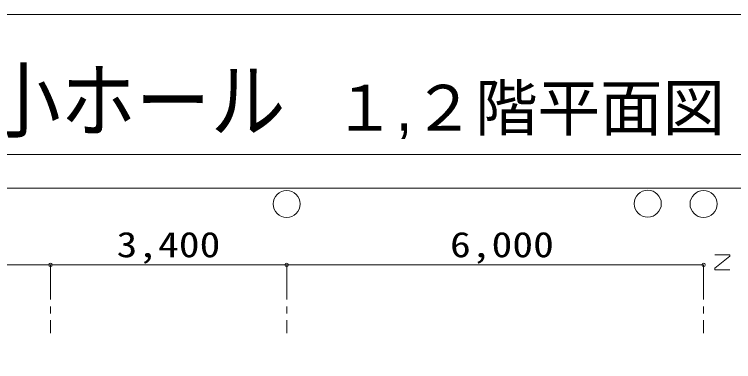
# Model space of a CAD drawing. Units: millimetres, scale not verified. Extents: x -24806 to 31194, y -25247 to 14164.
# Drawn here: x 15072 to 25435, y 8943 to 13953 of the extents above; entities that cross this region are included whole.
import ezdxf
from ezdxf.enums import TextEntityAlignment as Align

# ---------------------------------------------------------------- set-up
doc = ezdxf.new("R2010")
doc.units = ezdxf.units.MM
doc.header["$LTSCALE"] = 100
doc.linetypes.add('CHAIN1', pattern=[8, 5, -1, 1, -1])
doc.linetypes.add('DASHED1', pattern=[1.8, 1.2, -0.6])
for name, color, linetype, lineweight in [('0-0', 7, 'Continuous', 18), ('0-1', 4, 'DASHED1', 18), ('F-F', 7, 'Continuous', 18)]:
    doc.layers.add(name, color=color, linetype=linetype, lineweight=lineweight)
doc.styles.add('HG創英角ｺﾞｼｯｸUB', font='')
doc.styles.add('ＭＳ ゴシック', font='')
doc.styles.get('HG創英角ｺﾞｼｯｸUB').set_extended_font_data('HG創英角ｺﾞｼｯｸUB')
doc.styles.get('ＭＳ ゴシック').set_extended_font_data('MS Gothic')

msp = doc.modelspace()

# ---------------------------------------------------------------- linework, layer by layer
at = {"layer": '0-0'}
msp.add_line((-20872, 11447.6), (28347.8, 11447.6), dxfattribs=at)
for centre, radius in [((18995.4, 11217.3), 195.2), ((24198, 11220.9), 195.4), ((25002.6, 11217.3), 195.2)]:
    msp.add_circle(centre, radius, dxfattribs=at)
at = {"layer": '0-1', "linetype": 'Continuous'}
for p, q in [((9584.2, 10338.6), (15591.4, 10338.6)), ((15591.4, 10338.6), (18995.4, 10338.6)), ((18995.4, 10338.6), (25002.6, 10338.6))]:
    msp.add_line(p, q, dxfattribs=at)
at = {"layer": '0-1', "linetype": 'CHAIN1'}
for p, q in [((15591.4, 10338.6), (15591.4, 9351.4)), ((18995.4, 10338.6), (18995.4, 9351.4)), ((25002.6, 10338.6), (25002.6, 9351.4))]:
    msp.add_line(p, q, dxfattribs=at)
at = {"layer": '0-1', "linetype": 'Continuous'}
for centre in [(15591.4, 10338.6), (18995.4, 10338.6), (25002.6, 10338.6)]:
    msp.add_circle(centre, 25, dxfattribs=at)
at = {"layer": 'F-F'}
for p, q in [((7797.1, 11929.3), (30890.6, 11929.3)), ((25165, 10484), (25382.5, 10484)), ((25382.5, 10484), (25382.5, 10462.4)), ((25382.5, 10462.4), (25165, 10289.6)), ((25165, 10289.6), (25165, 10268)), ((25165, 10268), (25381, 10268))]:
    msp.add_line(p, q, dxfattribs=at)
msp.add_lwpolyline([(31194.3, 13952.9), (-24805.7, 13952.9), (-24805.7, -25247.1)], dxfattribs=at)

# ---------------------------------------------------------------- texts
at = {"layer": '0-1', "style": 'ＭＳ ゴシック', "width": 1.2}
for s, p in [('3,400', (16543.4, 10338.6)), ('6,000', (21349, 10338.6))]:
    msp.add_text(s, height=366.6, dxfattribs=at).set_placement(p, align=Align.BOTTOM_LEFT)
at = {"layer": 'F-F', "style": 'HG創英角ｺﾞｼｯｸUB', "width": 0.9}
msp.add_text('てだこホール 小ホール', height=879.8, dxfattribs=at).set_placement((7883.4, 12005.2), align=Align.BOTTOM_LEFT)
at = {"layer": 'F-F', "style": 'HG創英角ｺﾞｼｯｸUB'}
msp.add_text('１,２階平面図', height=659.8, dxfattribs=at).set_placement((19665.4, 12077.9), align=Align.BOTTOM_LEFT)

doc.saveas('drawing.dxf')
